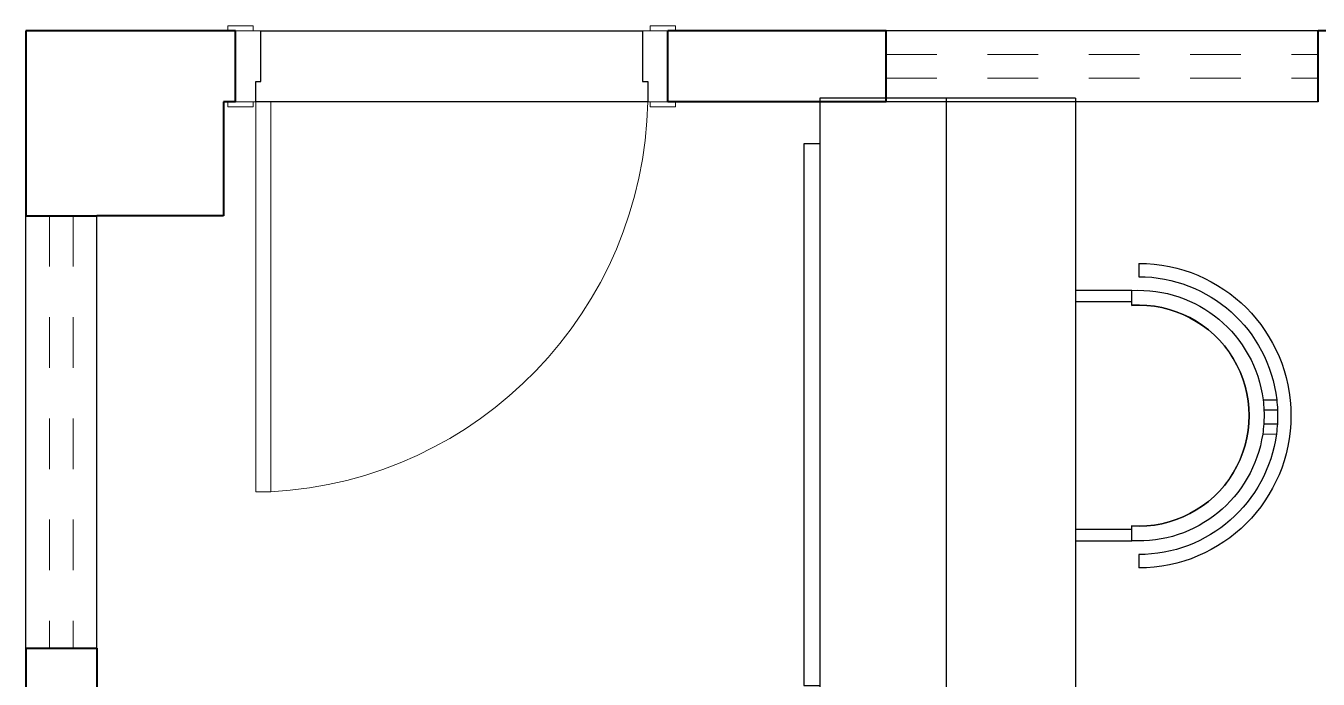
# Model space of a CAD drawing. Header units: millimetres. Extents: x 2625.3 to 2681.2, y 1230 to 1238.4.
# Drawn here: x 2641.204 to 2643.756, y 1237.08 to 1238.37 of the extents above; entities that cross this region are included whole.
import ezdxf

# ---------------------------------------------------------------- set-up
doc = ezdxf.new("R2010")
doc.units = ezdxf.units.MM
doc.linetypes.add('HIDDEN', pattern=[0.375, 0.25, -0.125])
doc.layers.add('ALVENARIA', color=5, linetype='Continuous', lineweight=40)
doc.layers.add('ESQUADRIA', color=7, linetype='Continuous', lineweight=18)
doc.layers.add('LAYOUT', color=253, linetype='Continuous')
doc.layers.add('SOLEIRAS', color=1, linetype='Continuous')

# ---------------------------------------------------------------- blocks, each defined once
blk = doc.blocks.new('A$C46843A02')
at = {"layer": 'ESQUADRIA'}
for p, q in [((0.015, 0.15), (0.015, 0.16)), ((0.065, 0.16), (0.015, 0.16)), ((0.065, 0.15), (0.065, 0.16)), ((0.065, 0.15), (0.065, 0.16)), ((0.05, 0.15), (0.065, 0.15)), ((0.015, 0), (0.015, 0.01)), ((0.065, 0), (0.015, 0)), ((0.065, 0), (0.015, 0)), ((0.05, 0.01), (0.065, 0.01)), ((0.065, 0), (0.065, 0.01)), ((0.065, 0), (0.065, 0.01)), ((0.065, 0), (0.065, 0.01)), ((0.065, 0), (0.065, 0.01))]:
    blk.add_line(p, q, dxfattribs=at)
blk.add_lwpolyline([(0.05, 0.15), (0.05, 0.01), (0.01, 0.01), (0.01, 0.05), (0, 0.05), (0, 0.15)], close=True, dxfattribs=at)
blk = doc.blocks.new('A$C74660705')
at = {"color": 1}
blk.add_line((0.032, 1.164), (0, 1.164), dxfattribs=at)
at = {"layer": 'LAYOUT'}
for p, q in [((0.032, 1.254), (0.032, 0)), ((0.537, 1.254), (0.032, 1.254)), ((0.282, 0), (0.282, 1.254)), ((0.537, 1.254), (0.537, 0)), ((0, 1.164), (0, 0.0945)), ((0, 0.0945), (0.032, 0.0945)), ((0.032, 0), (0.282, 0)), ((0.537, 0), (0.282, 0))]:
    blk.add_line(p, q, dxfattribs=at)
blk = doc.blocks.new('A$C0C0C0BA7')
at = {"layer": 'LAYOUT'}
for p, q in [((0.2644, 0.3694), (0.2649, 0.3965)), ((0.2843, 0.3715), (0.2847, 0.3984)), ((0.3119, 0.3718), (0.3124, 0.3986)), ((0.3317, 0.3701), (0.3322, 0.3971)), ((0.0264, 0.1246), (0, 0.1246)), ((0.0536, 0.1107), (0.0829, 0.1107)), ((0.076, 0.1107), (0.076, 0)), ((0.5185, 0.1107), (0.5478, 0.1107)), ((0.5253, 0.1107), (0.5253, 0)), ((0.6014, 0.1246), (0.575, 0.1246))]:
    blk.add_line(p, q, dxfattribs=at)
blk.add_lwpolyline([(0.0536, 0), (0.0536, 0.1107), (0.0829, 0.1107, -1.065895), (0.5185, 0.1107), (0.5478, 0.1107), (0.5478, 0)], format="xyb", close=True, dxfattribs=at)
for radius, start, end in [(0.3007, 0, 180), (0.2743, 97.5004, 180), (0.2743, 93.3377, 97.5004), (0.2743, 87.5501, 93.3377), (0.2743, 83.4058, 87.5501), (0.2743, 0, 83.4058), (0.2475, 98.4294, 183.2215), (0.2475, 93.8089, 98.4294), (0.2475, 87.3933, 93.8089), (0.2475, 82.7978, 87.3933), (0.2475, 356.7785, 82.7978), (0.2182, 356.3461, 183.6539)]:
    blk.add_arc((0.3007, 0.1246), radius, start, end, dxfattribs=at)

msp = doc.modelspace()

# ---------------------------------------------------------------- linework, layer by layer
at = {"layer": 'ALVENARIA'}
for p, q in [((2641.6183, 1238.3597), (2641.2043, 1238.3597)), ((2641.2043, 1238.3597), (2641.2043, 1237.9947)), ((2641.6183, 1238.2197), (2641.6183, 1238.3597)), ((2642.9033, 1238.3597), (2642.4723, 1238.3597)), ((2642.4723, 1238.2197), (2642.4723, 1238.3597)), ((2642.9033, 1238.2197), (2642.9033, 1238.3597)), ((2644.0173, 1238.3597), (2643.7563, 1238.3597)), ((2643.7563, 1238.2197), (2643.7563, 1238.3597)), ((2641.6183, 1238.2197), (2641.5943, 1238.2197)), ((2641.5943, 1238.2197), (2641.5943, 1237.9947)), ((2642.9033, 1238.2197), (2642.4723, 1238.2197)), ((2641.2043, 1237.9947), (2641.3443, 1237.9947)), ((2641.5943, 1237.9947), (2641.3443, 1237.9947)), ((2641.2043, 1237.1407), (2641.2043, 1236.6787)), ((2641.2043, 1237.1407), (2641.3443, 1237.1407)), ((2641.3443, 1237.1407), (2641.3443, 1236.6787))]:
    msp.add_line(p, q, dxfattribs=at)
at = {"layer": 'ESQUADRIA', "linetype": 'HIDDEN', "ltscale": 0.2}
for p, q in [((2642.9033, 1238.3131), (2643.7563, 1238.3131)), ((2642.9033, 1238.2664), (2643.7563, 1238.2664)), ((2641.2509, 1237.9947), (2641.2509, 1237.1407)), ((2641.2976, 1237.9947), (2641.2976, 1237.1407))]:
    msp.add_line(p, q, dxfattribs=at)
at = {"layer": 'ESQUADRIA'}
msp.add_lwpolyline([(2641.6583, 1238.2197), (2641.6583, 1237.4497), (2641.6883, 1237.4497), (2641.6883, 1238.2197), (2641.6583, 1238.2197)], dxfattribs=at)
at = {"layer": 'ESQUADRIA', "color": 1}
msp.add_arc((2641.6454, 1238.2355), 0.787, 273.1186, 358.849, dxfattribs=at)
at = {"layer": 'SOLEIRAS', "color": 43}
for p, q in [((2643.7563, 1238.3597), (2642.9033, 1238.3597)), ((2643.7563, 1238.2197), (2642.9033, 1238.2197)), ((2641.2043, 1237.1407), (2641.2043, 1237.9947)), ((2641.3443, 1237.1407), (2641.3443, 1237.9947))]:
    msp.add_line(p, q, dxfattribs=at)
msp.add_lwpolyline([(2641.6583, 1238.2197), (2641.6583, 1238.2597), (2641.6683, 1238.2597), (2641.6683, 1238.3597), (2642.4223, 1238.3597), (2642.4223, 1238.2597), (2642.4323, 1238.2597), (2642.4323, 1238.2197), (2641.6583, 1238.2197)], dxfattribs=at)

# ---------------------------------------------------------------- block references
at = {"xscale": -1}
msp.add_blockref('A$C46843A02', (2641.6683, 1238.2097), dxfattribs=at)
for name, p in [('A$C46843A02', (2642.4223, 1238.2097)), ('A$C74660705', (2642.7403, 1236.973))]:
    msp.add_blockref(name, p)
at = {"layer": 'LAYOUT', "xscale": -1, "rotation": 270}
msp.add_blockref('A$C0C0C0BA7', (2643.2773, 1237.2994), dxfattribs=at)

doc.saveas('drawing.dxf')
